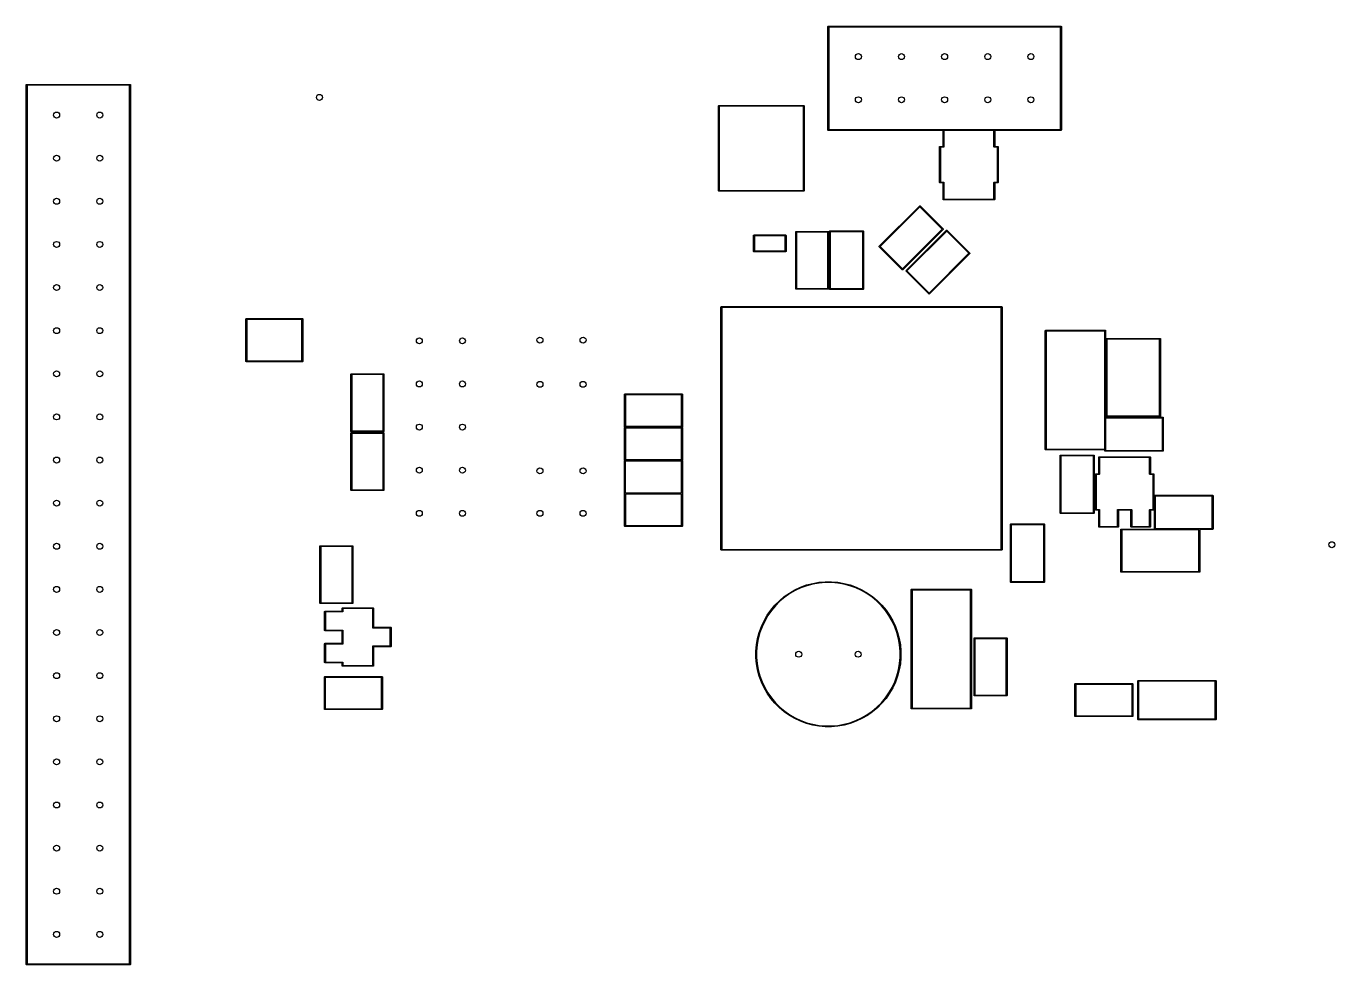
# Model space of a CAD drawing. Header units: inches. Extents: x -1.62 to 1.64, y -0.02 to 4.67.
# Drawn here: x -1.393 to 1.642, y 2.496 to 4.673 of the extents above; entities that cross this region are included whole.
import ezdxf

# ---------------------------------------------------------------- set-up
doc = ezdxf.new("R2010")
doc.units = ezdxf.units.IN
doc.header["$MEASUREMENT"] = 0
doc.layers.add('BLACK', color=250, linetype='CONTINUOUS')

msp = doc.modelspace()

# ---------------------------------------------------------------- linework, layer by layer
at = {"layer": 'BLACK', "linetype": 'CONTINUOUS'}
for p, q in [((0.4664, 4.6724), (0.4669, 4.673)), ((0.4669, 4.673), (0.4673, 4.673)), ((0.4673, 4.673), (1.0067, 4.673)), ((1.0067, 4.673), (1.0071, 4.673)), ((1.0071, 4.673), (1.0076, 4.6724)), ((0.4663, 4.672), (0.4664, 4.6724)), ((0.4663, 4.4323), (0.4663, 4.672)), ((0.4683, 4.6711), (0.4683, 4.4333)), ((1.0057, 4.6711), (0.4683, 4.6711)), ((1.0057, 4.4333), (1.0057, 4.6711)), ((1.0076, 4.6724), (1.0077, 4.672)), ((1.0077, 4.672), (1.0077, 4.4323)), ((-1.3925, 4.537), (-1.3924, 4.5374)), ((-1.3925, 2.4972), (-1.3925, 4.537)), ((-1.3924, 4.5374), (-1.3919, 4.5379)), ((-1.3919, 4.5379), (-1.3915, 4.538)), ((-1.3915, 4.538), (-1.1518, 4.538)), ((-1.3906, 4.536), (-1.3906, 2.4982)), ((-1.1528, 4.536), (-1.3906, 4.536)), ((-1.1528, 2.4982), (-1.1528, 4.536)), ((-1.1518, 4.538), (-1.1514, 4.5379)), ((-1.1514, 4.5379), (-1.1509, 4.5374)), ((-1.1509, 4.5374), (-1.1508, 4.537)), ((-1.1508, 4.537), (-1.1508, 2.4972)), ((0.2126, 4.4882), (0.2127, 4.4886)), ((0.2126, 4.2913), (0.2126, 4.4882)), ((0.2127, 4.4886), (0.2132, 4.4891)), ((0.2132, 4.4891), (0.2136, 4.4892)), ((0.2136, 4.4892), (0.4105, 4.4892)), ((0.2146, 4.4872), (0.2146, 4.2923)), ((0.4095, 4.4872), (0.2146, 4.4872)), ((0.4095, 4.2923), (0.4095, 4.4872)), ((0.4105, 4.4892), (0.4108, 4.4891)), ((0.4108, 4.4891), (0.4114, 4.4886)), ((0.4114, 4.4886), (0.4114, 4.4882)), ((0.4114, 4.4882), (0.4114, 4.2913)), ((0.4664, 4.4319), (0.4663, 4.4323)), ((0.4669, 4.4314), (0.4664, 4.4319)), ((0.4673, 4.4313), (0.4669, 4.4314)), ((0.7333, 4.4313), (0.4673, 4.4313)), ((0.4683, 4.4333), (0.7337, 4.4333)), ((0.7333, 4.3942), (0.7333, 4.4313)), ((0.7337, 4.4333), (0.7339, 4.4335)), ((0.7339, 4.4335), (0.7343, 4.4336)), ((0.7343, 4.4336), (0.8524, 4.4336)), ((0.7352, 4.4313), (0.7352, 4.3932)), ((0.8514, 4.4313), (0.7352, 4.4313)), ((0.8514, 4.3932), (0.8514, 4.4313)), ((0.8524, 4.4336), (0.8527, 4.4335)), ((0.8527, 4.4335), (0.853, 4.4333)), ((0.853, 4.4333), (1.0057, 4.4333)), ((1.0067, 4.4313), (0.8533, 4.4313)), ((0.8533, 4.4313), (0.8533, 4.3942)), ((1.0071, 4.4314), (1.0067, 4.4313)), ((1.0076, 4.4319), (1.0071, 4.4314)), ((1.0077, 4.4323), (1.0076, 4.4319)), ((0.7254, 4.3932), (0.7255, 4.3936)), ((0.7254, 4.3105), (0.7254, 4.3932)), ((0.7255, 4.3936), (0.726, 4.3941)), ((0.726, 4.3941), (0.7264, 4.3942)), ((0.7264, 4.3942), (0.7333, 4.3942)), ((0.7343, 4.3922), (0.7274, 4.3922)), ((0.7274, 4.3922), (0.7274, 4.3115)), ((0.7346, 4.3923), (0.7343, 4.3922)), ((0.7352, 4.3928), (0.7346, 4.3923)), ((0.7352, 4.3932), (0.7352, 4.3928)), ((0.7352, 4.3928), (0.7352, 4.3928)), ((0.8515, 4.3928), (0.8514, 4.3932)), ((0.852, 4.3923), (0.8515, 4.3928)), ((0.8515, 4.3928), (0.8515, 4.3928)), ((0.8524, 4.3922), (0.852, 4.3923)), ((0.8593, 4.3922), (0.8524, 4.3922)), ((0.8533, 4.3942), (0.8602, 4.3942)), ((0.8593, 4.3115), (0.8593, 4.3922)), ((0.8602, 4.3942), (0.8606, 4.3941)), ((0.8606, 4.3941), (0.8611, 4.3936)), ((0.8611, 4.3936), (0.8612, 4.3932)), ((0.8612, 4.3932), (0.8612, 4.3105)), ((0.7255, 4.3102), (0.7254, 4.3105)), ((0.726, 4.3096), (0.7255, 4.3102)), ((0.7255, 4.3102), (0.7255, 4.3102)), ((0.7264, 4.3095), (0.726, 4.3096)), ((0.7333, 4.3095), (0.7264, 4.3095)), ((0.7274, 4.3115), (0.7343, 4.3115)), ((0.7333, 4.2712), (0.7333, 4.3095)), ((0.7343, 4.3115), (0.7346, 4.3114)), ((0.7346, 4.3114), (0.7352, 4.3109)), ((0.7352, 4.3109), (0.7352, 4.3105)), ((0.7352, 4.3105), (0.7352, 4.2721)), ((0.8514, 4.3105), (0.8515, 4.3109)), ((0.8514, 4.2721), (0.8514, 4.3105)), ((0.8515, 4.3109), (0.852, 4.3114)), ((0.852, 4.3114), (0.8524, 4.3115)), ((0.8524, 4.3115), (0.8593, 4.3115)), ((0.8602, 4.3095), (0.8533, 4.3095)), ((0.8533, 4.3095), (0.8533, 4.2712)), ((0.8606, 4.3096), (0.8602, 4.3095)), ((0.8611, 4.3102), (0.8606, 4.3096)), ((0.8612, 4.3105), (0.8611, 4.3102)), ((0.8611, 4.3102), (0.8611, 4.3102)), ((0.2127, 4.291), (0.2126, 4.2913)), ((0.2132, 4.2904), (0.2127, 4.291)), ((0.2136, 4.2904), (0.2132, 4.2904)), ((0.4105, 4.2904), (0.2136, 4.2904)), ((0.2146, 4.2923), (0.4095, 4.2923)), ((0.4108, 4.2904), (0.4105, 4.2904)), ((0.4114, 4.291), (0.4108, 4.2904)), ((0.4114, 4.2913), (0.4114, 4.291)), ((0.5856, 4.1625), (0.6792, 4.2561)), ((0.6799, 4.254), (0.5877, 4.1618)), ((0.6792, 4.2561), (0.6795, 4.2563)), ((0.6795, 4.2563), (0.6802, 4.2563)), ((0.7314, 4.2025), (0.6799, 4.254)), ((0.6802, 4.2563), (0.6806, 4.2561)), ((0.6806, 4.2561), (0.7335, 4.2032)), ((0.7333, 4.2708), (0.7333, 4.2712)), ((0.7339, 4.2703), (0.7333, 4.2708)), ((0.7343, 4.2702), (0.7339, 4.2703)), ((0.8524, 4.2702), (0.7343, 4.2702)), ((0.7352, 4.2721), (0.8514, 4.2721)), ((0.8527, 4.2703), (0.8524, 4.2702)), ((0.8533, 4.2708), (0.8527, 4.2703)), ((0.8533, 4.2712), (0.8533, 4.2708)), ((0.2941, 4.1878), (0.2942, 4.1882)), ((0.2941, 4.1508), (0.2941, 4.1878)), ((0.2942, 4.1882), (0.2947, 4.1887)), ((0.2947, 4.1887), (0.2951, 4.1888)), ((0.2951, 4.1888), (0.3683, 4.1888)), ((0.3683, 4.1888), (0.3687, 4.1887)), ((0.3687, 4.1887), (0.3692, 4.1882)), ((0.3692, 4.1882), (0.3693, 4.1878)), ((0.3693, 4.1878), (0.3693, 4.1508)), ((0.3918, 4.1964), (0.3924, 4.197)), ((0.3918, 4.1961), (0.3918, 4.1964)), ((0.3918, 4.0638), (0.3918, 4.1961)), ((0.3924, 4.197), (0.3927, 4.197)), ((0.3927, 4.197), (0.4676, 4.197)), ((0.3937, 4.1951), (0.3937, 4.0648)), ((0.4666, 4.1951), (0.3937, 4.1951)), ((0.4666, 4.0648), (0.4666, 4.1951)), ((0.4676, 4.197), (0.4679, 4.197)), ((0.4679, 4.197), (0.4685, 4.1964)), ((0.4685, 4.1964), (0.4685, 4.1961)), ((0.4685, 4.1961), (0.4685, 4.0638)), ((0.47, 4.1972), (0.4701, 4.1976)), ((0.47, 4.0634), (0.47, 4.1972)), ((0.4701, 4.1976), (0.4706, 4.1981)), ((0.4706, 4.1981), (0.471, 4.1982)), ((0.471, 4.1982), (0.5481, 4.1982)), ((0.4719, 4.1962), (0.4719, 4.0643)), ((0.5471, 4.1962), (0.4719, 4.1962)), ((0.5471, 4.0643), (0.5471, 4.1962)), ((0.5481, 4.1982), (0.5485, 4.1981)), ((0.5485, 4.1981), (0.549, 4.1976)), ((0.549, 4.1976), (0.5491, 4.1972)), ((0.5491, 4.1972), (0.5491, 4.0634)), ((0.6392, 4.1103), (0.7314, 4.2025)), ((0.7335, 4.2018), (0.6399, 4.1082)), ((0.6476, 4.1064), (0.7411, 4.1999)), ((0.7418, 4.1978), (0.6497, 4.1057)), ((0.7335, 4.2032), (0.7337, 4.2028)), ((0.7337, 4.2021), (0.7335, 4.2018)), ((0.7337, 4.2028), (0.7337, 4.2021)), ((0.7411, 4.1999), (0.7414, 4.2001)), ((0.7414, 4.2001), (0.7422, 4.2001)), ((0.7933, 4.1463), (0.7418, 4.1978)), ((0.7422, 4.2001), (0.7425, 4.1999)), ((0.7425, 4.1999), (0.7954, 4.147)), ((0.2961, 4.1868), (0.2961, 4.1518)), ((0.3674, 4.1868), (0.2961, 4.1868)), ((0.3674, 4.1518), (0.3674, 4.1868)), ((0.5854, 4.1622), (0.5856, 4.1625)), ((0.5854, 4.1614), (0.5854, 4.1622)), ((0.5856, 4.1611), (0.5854, 4.1614)), ((0.6385, 4.1082), (0.5856, 4.1611)), ((0.5877, 4.1618), (0.6392, 4.1103)), ((0.2942, 4.1504), (0.2941, 4.1508)), ((0.2947, 4.1499), (0.2942, 4.1504)), ((0.2951, 4.1498), (0.2947, 4.1499)), ((0.3683, 4.1498), (0.2951, 4.1498)), ((0.2961, 4.1518), (0.3674, 4.1518)), ((0.3687, 4.1499), (0.3683, 4.1498)), ((0.3692, 4.1504), (0.3687, 4.1499)), ((0.3693, 4.1508), (0.3692, 4.1504)), ((0.7012, 4.0542), (0.7933, 4.1463)), ((0.7954, 4.1456), (0.7019, 4.0521)), ((0.7954, 4.147), (0.7956, 4.1467)), ((0.7956, 4.1459), (0.7954, 4.1456)), ((0.7956, 4.1467), (0.7956, 4.1459)), ((0.6388, 4.108), (0.6385, 4.1082)), ((0.6396, 4.108), (0.6388, 4.108)), ((0.6399, 4.1082), (0.6396, 4.108)), ((0.6474, 4.106), (0.6476, 4.1064)), ((0.6474, 4.1053), (0.6474, 4.106)), ((0.6476, 4.105), (0.6474, 4.1053)), ((0.7005, 4.0521), (0.6476, 4.105)), ((0.6497, 4.1057), (0.7012, 4.0542)), ((0.3918, 4.0634), (0.3918, 4.0638)), ((0.3924, 4.0629), (0.3918, 4.0634)), ((0.3927, 4.0628), (0.3924, 4.0629)), ((0.4676, 4.0628), (0.3927, 4.0628)), ((0.3937, 4.0648), (0.4666, 4.0648)), ((0.4679, 4.0629), (0.4676, 4.0628)), ((0.4685, 4.0634), (0.4679, 4.0629)), ((0.4685, 4.0638), (0.4685, 4.0634)), ((0.4701, 4.063), (0.47, 4.0634)), ((0.4706, 4.0624), (0.4701, 4.063)), ((0.471, 4.0624), (0.4706, 4.0624)), ((0.5481, 4.0624), (0.471, 4.0624)), ((0.4719, 4.0643), (0.5471, 4.0643)), ((0.5485, 4.0624), (0.5481, 4.0624)), ((0.549, 4.063), (0.5485, 4.0624)), ((0.5491, 4.0634), (0.549, 4.063)), ((0.7008, 4.0519), (0.7005, 4.0521)), ((0.7015, 4.0519), (0.7008, 4.0519)), ((0.7019, 4.0521), (0.7015, 4.0519)), ((0.2185, 4.0217), (0.2186, 4.022)), ((0.2185, 3.4587), (0.2185, 4.0217)), ((0.2186, 4.022), (0.2191, 4.0226)), ((0.2191, 4.0226), (0.2195, 4.0226)), ((0.2195, 4.0226), (0.8691, 4.0226)), ((0.2205, 4.0207), (0.2205, 3.4596)), ((0.8681, 4.0207), (0.2205, 4.0207)), ((0.8681, 3.4596), (0.8681, 4.0207)), ((0.8691, 4.0226), (0.8695, 4.0226)), ((0.8695, 4.0226), (0.87, 4.022)), ((0.87, 4.022), (0.8701, 4.0217)), ((0.8701, 4.0217), (0.8701, 3.4587)), ((-0.8829, 3.9941), (-0.8828, 3.9945)), ((-0.8829, 3.8957), (-0.8829, 3.9941)), ((-0.8828, 3.9945), (-0.8823, 3.995)), ((-0.8823, 3.995), (-0.8819, 3.9951)), ((-0.8819, 3.9951), (-0.752, 3.9951)), ((-0.8809, 3.9931), (-0.8809, 3.8967)), ((-0.753, 3.9931), (-0.8809, 3.9931)), ((-0.753, 3.8967), (-0.753, 3.9931)), ((-0.752, 3.9951), (-0.7516, 3.995)), ((-0.7516, 3.995), (-0.7511, 3.9945)), ((-0.7511, 3.9945), (-0.751, 3.9941)), ((-0.751, 3.9941), (-0.751, 3.8957)), ((0.9705, 3.9668), (0.9706, 3.9672)), ((0.9705, 3.6912), (0.9705, 3.9668)), ((0.9706, 3.9672), (0.9711, 3.9677)), ((0.9711, 3.9677), (0.9715, 3.9678)), ((0.9715, 3.9678), (1.1093, 3.9678)), ((0.9725, 3.9658), (0.9725, 3.6922)), ((1.1083, 3.9658), (0.9725, 3.9658)), ((1.1083, 3.7657), (1.1083, 3.9658)), ((1.1093, 3.9678), (1.1097, 3.9677)), ((1.1097, 3.9677), (1.1102, 3.9672)), ((1.1102, 3.9672), (1.1103, 3.9668)), ((1.1103, 3.9668), (1.1103, 3.7662)), ((1.1111, 3.9484), (1.1117, 3.9489)), ((1.1111, 3.948), (1.1111, 3.9484)), ((1.1111, 3.7685), (1.1111, 3.948)), ((1.1117, 3.9489), (1.112, 3.949)), ((1.112, 3.949), (1.2364, 3.949)), ((1.113, 3.947), (1.113, 3.7695)), ((1.2355, 3.947), (1.113, 3.947)), ((1.2355, 3.7695), (1.2355, 3.947)), ((1.2364, 3.949), (1.2368, 3.9489)), ((1.2368, 3.9489), (1.2374, 3.9484)), ((1.2374, 3.9484), (1.2374, 3.948)), ((1.2374, 3.948), (1.2374, 3.7685)), ((-0.8828, 3.8953), (-0.8829, 3.8957)), ((-0.8823, 3.8948), (-0.8828, 3.8953)), ((-0.8819, 3.8947), (-0.8823, 3.8948)), ((-0.752, 3.8947), (-0.8819, 3.8947)), ((-0.8809, 3.8967), (-0.753, 3.8967)), ((-0.7516, 3.8948), (-0.752, 3.8947)), ((-0.7511, 3.8953), (-0.7516, 3.8948)), ((-0.751, 3.8957), (-0.7511, 3.8953)), ((-0.6397, 3.8662), (-0.6391, 3.8668)), ((-0.6397, 3.8658), (-0.6397, 3.8662)), ((-0.6397, 3.7336), (-0.6397, 3.8658)), ((-0.6391, 3.8668), (-0.6387, 3.8668)), ((-0.6387, 3.8668), (-0.5639, 3.8668)), ((-0.6378, 3.8649), (-0.6378, 3.7345)), ((-0.5649, 3.8649), (-0.6378, 3.8649)), ((-0.5649, 3.7345), (-0.5649, 3.8649)), ((-0.5639, 3.8668), (-0.5636, 3.8668)), ((-0.5636, 3.8668), (-0.563, 3.8662)), ((-0.563, 3.8662), (-0.563, 3.8658)), ((-0.563, 3.8658), (-0.563, 3.7336)), ((-0.005, 3.8194), (-0.0044, 3.82)), ((-0.005, 3.8191), (-0.005, 3.8194)), ((-0.005, 3.7443), (-0.005, 3.8191)), ((-0.0044, 3.82), (-0.0041, 3.8201)), ((-0.0041, 3.8201), (0.1282, 3.8201)), ((-0.0031, 3.8181), (-0.0031, 3.7452)), ((0.1272, 3.8181), (-0.0031, 3.8181)), ((0.1272, 3.7452), (0.1272, 3.8181)), ((0.1282, 3.8201), (0.1286, 3.82)), ((0.1286, 3.82), (0.1291, 3.8194)), ((0.1291, 3.8194), (0.1292, 3.8191)), ((0.1292, 3.8191), (0.1292, 3.7443)), ((1.1082, 3.7653), (1.1083, 3.7656)), ((1.1082, 3.6922), (1.1082, 3.7653)), ((1.1083, 3.7656), (1.1083, 3.7657)), ((1.1103, 3.7662), (1.243, 3.7662)), ((1.1103, 3.7643), (1.1103, 3.6912)), ((1.2421, 3.7643), (1.1103, 3.7643)), ((1.1111, 3.7681), (1.1111, 3.7685)), ((1.1117, 3.7676), (1.1111, 3.7681)), ((1.112, 3.7675), (1.1117, 3.7676)), ((1.2364, 3.7675), (1.112, 3.7675)), ((1.113, 3.7695), (1.2355, 3.7695)), ((1.2368, 3.7676), (1.2364, 3.7675)), ((1.2374, 3.7681), (1.2368, 3.7676)), ((1.2374, 3.7685), (1.2374, 3.7681)), ((1.2421, 3.6891), (1.2421, 3.7643)), ((1.243, 3.7662), (1.2434, 3.7662)), ((1.2434, 3.7662), (1.244, 3.7656)), ((1.244, 3.7656), (1.244, 3.7653)), ((1.244, 3.7653), (1.244, 3.6881)), ((-0.6397, 3.7332), (-0.6397, 3.7336)), ((-0.6391, 3.7327), (-0.6397, 3.7332)), ((-0.6387, 3.7326), (-0.6391, 3.7327)), ((-0.5639, 3.7326), (-0.6387, 3.7326)), ((-0.6378, 3.7345), (-0.5649, 3.7345)), ((-0.5636, 3.7327), (-0.5639, 3.7326)), ((-0.563, 3.7332), (-0.5636, 3.7327)), ((-0.563, 3.7336), (-0.563, 3.7332)), ((-0.0052, 3.7421), (-0.0051, 3.7425)), ((-0.0052, 3.6673), (-0.0052, 3.7421)), ((-0.0051, 3.7425), (-0.0046, 3.743)), ((-0.005, 3.7439), (-0.005, 3.7443)), ((-0.0044, 3.7434), (-0.005, 3.7439)), ((-0.0046, 3.743), (-0.0042, 3.7431)), ((-0.0041, 3.7433), (-0.0044, 3.7434)), ((-0.0042, 3.7431), (0.1281, 3.7431)), ((0.1282, 3.7433), (-0.0041, 3.7433)), ((-0.0032, 3.7411), (-0.0032, 3.6683)), ((0.1271, 3.7411), (-0.0032, 3.7411)), ((-0.0031, 3.7452), (0.1272, 3.7452)), ((0.1271, 3.6683), (0.1271, 3.7411)), ((0.1281, 3.7431), (0.1285, 3.743)), ((0.1286, 3.7434), (0.1282, 3.7433)), ((0.1285, 3.743), (0.129, 3.7425)), ((0.1291, 3.7439), (0.1286, 3.7434)), ((0.129, 3.7425), (0.1291, 3.7421)), ((0.1292, 3.7443), (0.1291, 3.7439)), ((0.1291, 3.7421), (0.1291, 3.6673)), ((-0.6397, 3.7298), (-0.6391, 3.7303)), ((-0.6397, 3.7294), (-0.6397, 3.7298)), ((-0.6397, 3.5971), (-0.6397, 3.7294)), ((-0.6391, 3.7303), (-0.6387, 3.7304)), ((-0.6387, 3.7304), (-0.5639, 3.7304)), ((-0.6378, 3.7284), (-0.6378, 3.5981)), ((-0.5649, 3.7284), (-0.6378, 3.7284)), ((-0.5649, 3.5981), (-0.5649, 3.7284)), ((-0.5639, 3.7304), (-0.5636, 3.7303)), ((-0.5636, 3.7303), (-0.563, 3.7298)), ((-0.563, 3.7298), (-0.563, 3.7294)), ((-0.563, 3.7294), (-0.563, 3.5971)), ((0.9706, 3.6909), (0.9705, 3.6912)), ((0.9711, 3.6903), (0.9706, 3.6909)), ((0.9715, 3.6903), (0.9711, 3.6903)), ((1.1082, 3.6903), (0.9715, 3.6903)), ((0.9725, 3.6922), (1.1082, 3.6922)), ((1.0048, 3.6779), (1.0054, 3.6785)), ((1.0048, 3.6776), (1.0048, 3.6779)), ((1.0048, 3.5437), (1.0048, 3.6776)), ((1.0054, 3.6785), (1.0057, 3.6785)), ((1.0057, 3.6785), (1.0829, 3.6785)), ((1.0067, 3.6766), (1.0067, 3.5447)), ((1.0819, 3.6766), (1.0067, 3.6766)), ((1.0819, 3.5447), (1.0819, 3.6766)), ((1.0829, 3.6785), (1.0833, 3.6785)), ((1.0833, 3.6785), (1.0838, 3.6779)), ((1.0838, 3.6779), (1.0839, 3.6776)), ((1.0839, 3.6776), (1.0839, 3.5437)), ((1.0943, 3.6735), (1.0944, 3.6739)), ((1.0943, 3.6351), (1.0943, 3.6735)), ((1.0944, 3.6739), (1.0949, 3.6744)), ((1.0949, 3.6744), (1.0953, 3.6745)), ((1.0953, 3.6745), (1.2134, 3.6745)), ((1.0963, 3.6725), (1.0963, 3.6342)), ((1.2124, 3.6725), (1.0963, 3.6725)), ((1.1082, 3.6881), (1.1082, 3.6903)), ((1.1083, 3.6877), (1.1082, 3.6881)), ((1.1088, 3.6872), (1.1083, 3.6877)), ((1.1092, 3.6871), (1.1088, 3.6872)), ((1.243, 3.6871), (1.1092, 3.6871)), ((1.1103, 3.6912), (1.1102, 3.6909)), ((1.1102, 3.6909), (1.1102, 3.6908)), ((1.1102, 3.6908), (1.1102, 3.6891)), ((1.1102, 3.6891), (1.2421, 3.6891)), ((1.2124, 3.6342), (1.2124, 3.6725)), ((1.2134, 3.6745), (1.2138, 3.6744)), ((1.2138, 3.6744), (1.2143, 3.6739)), ((1.2143, 3.6739), (1.2144, 3.6735)), ((1.2144, 3.6735), (1.2144, 3.6351)), ((1.2434, 3.6872), (1.243, 3.6871)), ((1.244, 3.6877), (1.2434, 3.6872)), ((1.244, 3.6881), (1.244, 3.6877)), ((-0.0053, 3.6654), (-0.0047, 3.6659)), ((-0.0053, 3.665), (-0.0053, 3.6654)), ((-0.0053, 3.5902), (-0.0053, 3.665)), ((-0.0051, 3.6669), (-0.0052, 3.6673)), ((-0.0046, 3.6664), (-0.0051, 3.6669)), ((-0.0047, 3.6659), (-0.0043, 3.666)), ((-0.0042, 3.6663), (-0.0046, 3.6664)), ((-0.0043, 3.666), (0.1279, 3.666)), ((0.1281, 3.6663), (-0.0042, 3.6663)), ((-0.0034, 3.664), (-0.0034, 3.5912)), ((0.127, 3.664), (-0.0034, 3.664)), ((-0.0032, 3.6683), (0.1271, 3.6683)), ((0.127, 3.5912), (0.127, 3.664)), ((0.1279, 3.666), (0.1283, 3.6659)), ((0.1285, 3.6664), (0.1281, 3.6663)), ((0.1283, 3.6659), (0.1289, 3.6654)), ((0.129, 3.6669), (0.1285, 3.6664)), ((0.1289, 3.6654), (0.1289, 3.665)), ((0.1289, 3.665), (0.1289, 3.5902)), ((0.1291, 3.6673), (0.129, 3.6669)), ((1.0864, 3.6342), (1.0865, 3.6345)), ((1.0864, 3.5515), (1.0864, 3.6342)), ((1.0865, 3.6345), (1.0871, 3.6351)), ((1.0871, 3.6351), (1.0874, 3.6351)), ((1.0874, 3.6351), (1.0943, 3.6351)), ((1.0953, 3.6332), (1.0884, 3.6332)), ((1.0884, 3.6332), (1.0884, 3.5525)), ((1.0957, 3.6332), (1.0953, 3.6332)), ((1.0962, 3.6338), (1.0957, 3.6332)), ((1.0963, 3.6342), (1.0962, 3.6338)), ((1.0962, 3.6338), (1.0962, 3.6338)), ((1.2125, 3.6338), (1.2124, 3.6342)), ((1.213, 3.6332), (1.2125, 3.6338)), ((1.2125, 3.6338), (1.2125, 3.6338)), ((1.2134, 3.6332), (1.213, 3.6332)), ((1.2203, 3.6332), (1.2134, 3.6332)), ((1.2144, 3.6351), (1.2213, 3.6351)), ((1.2203, 3.5525), (1.2203, 3.6332)), ((1.2213, 3.6351), (1.2217, 3.6351)), ((1.2217, 3.6351), (1.2222, 3.6345)), ((1.2222, 3.6345), (1.2223, 3.6342)), ((1.2223, 3.6342), (1.2223, 3.5515)), ((-0.6397, 3.5968), (-0.6397, 3.5971)), ((-0.6391, 3.5962), (-0.6397, 3.5968)), ((-0.6387, 3.5962), (-0.6391, 3.5962)), ((-0.5639, 3.5962), (-0.6387, 3.5962)), ((-0.6378, 3.5981), (-0.5649, 3.5981)), ((-0.5636, 3.5962), (-0.5639, 3.5962)), ((-0.563, 3.5968), (-0.5636, 3.5962)), ((-0.563, 3.5971), (-0.563, 3.5968)), ((-0.0053, 3.5898), (-0.0053, 3.5902)), ((-0.0047, 3.5893), (-0.0053, 3.5898)), ((-0.0052, 3.5886), (-0.0051, 3.589)), ((-0.0052, 3.5138), (-0.0052, 3.5886)), ((-0.0051, 3.589), (-0.0047, 3.5893)), ((-0.0034, 3.5912), (0.127, 3.5912)), ((-0.0032, 3.5876), (-0.0032, 3.5148)), ((0.1271, 3.5876), (-0.0032, 3.5876)), ((0.1271, 3.5148), (0.1271, 3.5876)), ((0.1289, 3.5898), (0.1285, 3.5895)), ((0.1285, 3.5895), (0.129, 3.589)), ((0.1289, 3.5902), (0.1289, 3.5898)), ((0.129, 3.589), (0.1291, 3.5886)), ((0.1291, 3.5886), (0.1291, 3.5138)), ((1.2234, 3.5842), (1.2235, 3.5845)), ((1.2234, 3.507), (1.2234, 3.5842)), ((1.2235, 3.5845), (1.224, 3.5851)), ((1.224, 3.5851), (1.2244, 3.5851)), ((1.2244, 3.5851), (1.3583, 3.5851)), ((1.2254, 3.5832), (1.2254, 3.508)), ((1.3573, 3.5832), (1.2254, 3.5832)), ((1.3573, 3.508), (1.3573, 3.5832)), ((1.3583, 3.5851), (1.3586, 3.5851)), ((1.3586, 3.5851), (1.3592, 3.5845)), ((1.3592, 3.5845), (1.3593, 3.5842)), ((1.3593, 3.5842), (1.3593, 3.507)), ((1.0865, 3.5511), (1.0864, 3.5515)), ((1.0871, 3.5506), (1.0865, 3.5511)), ((1.0865, 3.5511), (1.0865, 3.5511)), ((1.0874, 3.5505), (1.0871, 3.5506)), ((1.0943, 3.5505), (1.0874, 3.5505)), ((1.0884, 3.5525), (1.0953, 3.5525)), ((1.0943, 3.5121), (1.0943, 3.5505)), ((1.0953, 3.5525), (1.0957, 3.5524)), ((1.0957, 3.5524), (1.0962, 3.5519)), ((1.0962, 3.5519), (1.0963, 3.5515)), ((1.0963, 3.5515), (1.0963, 3.5131)), ((1.138, 3.5515), (1.1381, 3.5519)), ((1.138, 3.5131), (1.138, 3.5515)), ((1.1381, 3.5519), (1.1386, 3.5524)), ((1.1386, 3.5524), (1.139, 3.5525)), ((1.139, 3.5525), (1.1697, 3.5525)), ((1.1687, 3.5505), (1.14, 3.5505)), ((1.14, 3.5505), (1.14, 3.5121)), ((1.1687, 3.5121), (1.1687, 3.5505)), ((1.1697, 3.5525), (1.1701, 3.5524)), ((1.1701, 3.5524), (1.1706, 3.5519)), ((1.1706, 3.5519), (1.1707, 3.5515)), ((1.1707, 3.5515), (1.1707, 3.5131)), ((1.2124, 3.5515), (1.2125, 3.5519)), ((1.2124, 3.5131), (1.2124, 3.5515)), ((1.2125, 3.5519), (1.213, 3.5524)), ((1.213, 3.5524), (1.2134, 3.5525)), ((1.2134, 3.5525), (1.2203, 3.5525)), ((1.2213, 3.5505), (1.2144, 3.5505)), ((1.2144, 3.5505), (1.2144, 3.5121)), ((1.2217, 3.5506), (1.2213, 3.5505)), ((1.2222, 3.5511), (1.2217, 3.5506)), ((1.2223, 3.5515), (1.2222, 3.5511)), ((1.2222, 3.5511), (1.2222, 3.5511)), ((1.0048, 3.5433), (1.0048, 3.5437)), ((1.0054, 3.5428), (1.0048, 3.5433)), ((1.0057, 3.5427), (1.0054, 3.5428)), ((1.0829, 3.5427), (1.0057, 3.5427)), ((1.0067, 3.5447), (1.0819, 3.5447)), ((1.0833, 3.5428), (1.0829, 3.5427)), ((1.0838, 3.5433), (1.0833, 3.5428)), ((1.0839, 3.5437), (1.0838, 3.5433)), ((-0.0051, 3.5134), (-0.0052, 3.5138)), ((-0.0046, 3.5129), (-0.0051, 3.5134)), ((-0.0042, 3.5128), (-0.0046, 3.5129)), ((0.1281, 3.5128), (-0.0042, 3.5128)), ((-0.0032, 3.5148), (0.1271, 3.5148)), ((0.1285, 3.5129), (0.1281, 3.5128)), ((0.129, 3.5134), (0.1285, 3.5129)), ((0.1291, 3.5138), (0.129, 3.5134)), ((0.8896, 3.5182), (0.8902, 3.5187)), ((0.8896, 3.5178), (0.8896, 3.5182)), ((0.8896, 3.384), (0.8896, 3.5178)), ((0.8902, 3.5187), (0.8906, 3.5188)), ((0.8906, 3.5188), (0.9677, 3.5188)), ((0.8915, 3.5168), (0.8915, 3.3849)), ((0.9667, 3.5168), (0.8915, 3.5168)), ((0.9667, 3.3849), (0.9667, 3.5168)), ((0.9677, 3.5188), (0.9681, 3.5187)), ((0.9681, 3.5187), (0.9686, 3.5182)), ((0.9686, 3.5182), (0.9687, 3.5178)), ((0.9687, 3.5178), (0.9687, 3.384)), ((1.0944, 3.5117), (1.0943, 3.5121)), ((1.0949, 3.5112), (1.0944, 3.5117)), ((1.0953, 3.5111), (1.0949, 3.5112)), ((1.139, 3.5111), (1.0953, 3.5111)), ((1.0963, 3.5131), (1.138, 3.5131)), ((1.1394, 3.5112), (1.139, 3.5111)), ((1.1399, 3.5117), (1.1394, 3.5112)), ((1.14, 3.5121), (1.1399, 3.5117)), ((1.1457, 3.5059), (1.1458, 3.5063)), ((1.1457, 3.4075), (1.1457, 3.5059)), ((1.1458, 3.5063), (1.1463, 3.5068)), ((1.1463, 3.5068), (1.1467, 3.5069)), ((1.1467, 3.5069), (1.2234, 3.5069)), ((1.1477, 3.5049), (1.1477, 3.4085)), ((1.3268, 3.5049), (1.1477, 3.5049)), ((1.1688, 3.5117), (1.1687, 3.5121)), ((1.1693, 3.5112), (1.1688, 3.5117)), ((1.1697, 3.5111), (1.1693, 3.5112)), ((1.2134, 3.5111), (1.1697, 3.5111)), ((1.1707, 3.5131), (1.2124, 3.5131)), ((1.2138, 3.5112), (1.2134, 3.5111)), ((1.2143, 3.5117), (1.2138, 3.5112)), ((1.2144, 3.5121), (1.2143, 3.5117)), ((1.2234, 3.5069), (1.2234, 3.507)), ((1.2254, 3.508), (1.3573, 3.508)), ((1.3268, 3.4085), (1.3268, 3.5049)), ((1.3583, 3.506), (1.3288, 3.506)), ((1.3288, 3.506), (1.3288, 3.5059)), ((1.3288, 3.5059), (1.3288, 3.4075)), ((1.3586, 3.5061), (1.3583, 3.506)), ((1.3592, 3.5066), (1.3586, 3.5061)), ((1.3593, 3.507), (1.3592, 3.5066)), ((-0.7116, 3.4672), (-0.7115, 3.4676)), ((-0.7116, 3.3349), (-0.7116, 3.4672)), ((-0.7115, 3.4676), (-0.711, 3.4681)), ((-0.711, 3.4681), (-0.7106, 3.4682)), ((-0.7106, 3.4682), (-0.6358, 3.4682)), ((-0.7096, 3.4662), (-0.7096, 3.3359)), ((-0.6368, 3.4662), (-0.7096, 3.4662)), ((-0.6368, 3.3359), (-0.6368, 3.4662)), ((-0.6358, 3.4682), (-0.6355, 3.4681)), ((-0.6355, 3.4681), (-0.6349, 3.4676)), ((-0.6349, 3.4676), (-0.6348, 3.4672)), ((-0.6348, 3.4672), (-0.6348, 3.3349)), ((0.2205, 3.4596), (0.8681, 3.4596)), ((0.2186, 3.4583), (0.2185, 3.4587)), ((0.2191, 3.4578), (0.2186, 3.4583)), ((0.2195, 3.4577), (0.2191, 3.4578)), ((0.8691, 3.4577), (0.2195, 3.4577)), ((0.8695, 3.4578), (0.8691, 3.4577)), ((0.87, 3.4583), (0.8695, 3.4578)), ((0.8701, 3.4587), (0.87, 3.4583)), ((1.1458, 3.4071), (1.1457, 3.4075)), ((1.1463, 3.4066), (1.1458, 3.4071)), ((1.1467, 3.4065), (1.1463, 3.4066)), ((1.3278, 3.4065), (1.1467, 3.4065)), ((1.1477, 3.4085), (1.3268, 3.4085)), ((1.3282, 3.4066), (1.3278, 3.4065)), ((1.3287, 3.4071), (1.3282, 3.4066)), ((1.3288, 3.4075), (1.3287, 3.4071)), ((0.3898, 3.3658), (0.4031, 3.372)), ((0.4038, 3.3704), (0.3907, 3.3642)), ((0.4031, 3.372), (0.4169, 3.3771)), ((0.4175, 3.3753), (0.4038, 3.3704)), ((0.4169, 3.3771), (0.4311, 3.3809)), ((0.4315, 3.3791), (0.4175, 3.3753)), ((0.4311, 3.3809), (0.4456, 3.3834)), ((0.4458, 3.3816), (0.4315, 3.3791)), ((0.4456, 3.3834), (0.4602, 3.3847)), ((0.4603, 3.3829), (0.4458, 3.3816)), ((0.4602, 3.3847), (0.4749, 3.3847)), ((0.4748, 3.3829), (0.4603, 3.3829)), ((0.4893, 3.3816), (0.4748, 3.3829)), ((0.4749, 3.3847), (0.4895, 3.3834)), ((0.5036, 3.3791), (0.4893, 3.3816)), ((0.4895, 3.3834), (0.504, 3.3809)), ((0.5176, 3.3753), (0.5036, 3.3791)), ((0.504, 3.3809), (0.5182, 3.3771)), ((0.5313, 3.3704), (0.5176, 3.3753)), ((0.5182, 3.3771), (0.532, 3.372)), ((0.5444, 3.3642), (0.5313, 3.3704)), ((0.532, 3.372), (0.5453, 3.3658)), ((0.8896, 3.3836), (0.8896, 3.384)), ((0.8902, 3.383), (0.8896, 3.3836)), ((0.8906, 3.383), (0.8902, 3.383)), ((0.9677, 3.383), (0.8906, 3.383)), ((0.8915, 3.3849), (0.9667, 3.3849)), ((0.9681, 3.383), (0.9677, 3.383)), ((0.9686, 3.3836), (0.9681, 3.383)), ((0.9687, 3.384), (0.9686, 3.3836)), ((0.3435, 3.3302), (0.3538, 3.3406)), ((0.3551, 3.3393), (0.3448, 3.329)), ((0.3538, 3.3406), (0.3651, 3.3501)), ((0.3662, 3.3486), (0.3551, 3.3393)), ((0.3651, 3.3501), (0.3771, 3.3585)), ((0.3781, 3.357), (0.3662, 3.3486)), ((0.3771, 3.3585), (0.3898, 3.3658)), ((0.3907, 3.3642), (0.3781, 3.357)), ((0.557, 3.357), (0.5444, 3.3642)), ((0.5453, 3.3658), (0.558, 3.3585)), ((0.5689, 3.3486), (0.557, 3.357)), ((0.558, 3.3585), (0.57, 3.3501)), ((0.58, 3.3393), (0.5689, 3.3486)), ((0.57, 3.3501), (0.5813, 3.3406)), ((0.5903, 3.329), (0.58, 3.3393)), ((0.5813, 3.3406), (0.5916, 3.3302)), ((0.6595, 3.3661), (0.6596, 3.3665)), ((0.6595, 3.0906), (0.6595, 3.3661)), ((0.6596, 3.3665), (0.6601, 3.3671)), ((0.6601, 3.3671), (0.6605, 3.3671)), ((0.6605, 3.3671), (0.7983, 3.3671)), ((0.6614, 3.3652), (0.6614, 3.0915)), ((0.7973, 3.3652), (0.6614, 3.3652)), ((0.7973, 3.0915), (0.7973, 3.3652)), ((0.7983, 3.3671), (0.7986, 3.3671)), ((0.7986, 3.3671), (0.7992, 3.3665)), ((0.7992, 3.3665), (0.7992, 3.3661)), ((0.7992, 3.3661), (0.7992, 3.0906)), ((-0.7115, 3.3346), (-0.7116, 3.3349)), ((-0.711, 3.334), (-0.7115, 3.3346)), ((-0.7106, 3.334), (-0.711, 3.334)), ((-0.6358, 3.334), (-0.7106, 3.334)), ((-0.7096, 3.3359), (-0.6368, 3.3359)), ((-0.7005, 3.3155), (-0.7004, 3.3158)), ((-0.7005, 3.2718), (-0.7005, 3.3155)), ((-0.7004, 3.3158), (-0.6999, 3.3164)), ((-0.6999, 3.3164), (-0.6995, 3.3164)), ((-0.6995, 3.3164), (-0.6599, 3.3164)), ((-0.659, 3.3145), (-0.6985, 3.3145)), ((-0.6985, 3.3145), (-0.6985, 3.2727)), ((-0.6599, 3.3237), (-0.6593, 3.3242)), ((-0.6599, 3.3233), (-0.6599, 3.3237)), ((-0.6599, 3.3164), (-0.6599, 3.3233)), ((-0.6593, 3.3242), (-0.659, 3.3243)), ((-0.659, 3.3243), (-0.5881, 3.3243)), ((-0.6586, 3.3145), (-0.659, 3.3145)), ((-0.658, 3.3151), (-0.6586, 3.3145)), ((-0.658, 3.3223), (-0.658, 3.3155)), ((-0.5891, 3.3223), (-0.658, 3.3223)), ((-0.658, 3.3155), (-0.658, 3.3151)), ((-0.6355, 3.334), (-0.6358, 3.334)), ((-0.6349, 3.3346), (-0.6355, 3.334)), ((-0.6348, 3.3349), (-0.6349, 3.3346)), ((-0.5891, 3.2781), (-0.5891, 3.3223)), ((-0.5881, 3.3243), (-0.5877, 3.3242)), ((-0.5877, 3.3242), (-0.5872, 3.3237)), ((-0.5872, 3.3237), (-0.5871, 3.3233)), ((-0.5871, 3.3233), (-0.5871, 3.279)), ((0.3256, 3.307), (0.334, 3.319)), ((0.3355, 3.3179), (0.3271, 3.306)), ((0.334, 3.319), (0.3435, 3.3302)), ((0.3448, 3.329), (0.3355, 3.3179)), ((0.5996, 3.3179), (0.5903, 3.329)), ((0.5916, 3.3302), (0.6011, 3.319)), ((0.608, 3.306), (0.5996, 3.3179)), ((0.6011, 3.319), (0.6095, 3.307)), ((-0.589, 3.2777), (-0.5891, 3.2781)), ((-0.5885, 3.2771), (-0.589, 3.2777)), ((-0.5881, 3.2771), (-0.5885, 3.2771)), ((-0.5485, 3.2771), (-0.5881, 3.2771)), ((-0.5871, 3.279), (-0.5475, 3.279)), ((-0.5485, 3.2357), (-0.5485, 3.2771)), ((-0.5475, 3.279), (-0.5472, 3.279)), ((-0.5472, 3.279), (-0.5466, 3.2784)), ((-0.5466, 3.2784), (-0.5466, 3.2781)), ((-0.5466, 3.2781), (-0.5466, 3.2347)), ((0.307, 3.2671), (0.3121, 3.2809)), ((0.3137, 3.2803), (0.3088, 3.2666)), ((0.3121, 3.2809), (0.3183, 3.2943)), ((0.3199, 3.2934), (0.3137, 3.2803)), ((0.3183, 3.2943), (0.3256, 3.307)), ((0.3271, 3.306), (0.3199, 3.2934)), ((0.6152, 3.2934), (0.608, 3.306)), ((0.6095, 3.307), (0.6168, 3.2943)), ((0.6214, 3.2803), (0.6152, 3.2934)), ((0.6168, 3.2943), (0.623, 3.2809)), ((0.6263, 3.2666), (0.6214, 3.2803)), ((0.623, 3.2809), (0.6281, 3.2671)), ((-0.7004, 3.2714), (-0.7005, 3.2718)), ((-0.6999, 3.2708), (-0.7004, 3.2714)), ((-0.6995, 3.2708), (-0.6999, 3.2708)), ((-0.6599, 3.2708), (-0.6995, 3.2708)), ((-0.6985, 3.2727), (-0.659, 3.2727)), ((-0.6599, 3.242), (-0.6599, 3.2708)), ((-0.659, 3.2727), (-0.6586, 3.2727)), ((-0.6586, 3.2727), (-0.658, 3.2721)), ((-0.658, 3.2721), (-0.658, 3.2718)), ((-0.658, 3.2718), (-0.658, 3.241)), ((0.3007, 3.2385), (0.3032, 3.253)), ((0.305, 3.2526), (0.3025, 3.2383)), ((0.3032, 3.253), (0.307, 3.2671)), ((0.3088, 3.2666), (0.305, 3.2526)), ((0.6301, 3.2526), (0.6263, 3.2666)), ((0.6281, 3.2671), (0.6319, 3.253)), ((0.6326, 3.2383), (0.6301, 3.2526)), ((0.6319, 3.253), (0.6344, 3.2385)), ((0.8052, 3.2536), (0.8058, 3.2542)), ((0.8052, 3.2532), (0.8052, 3.2536)), ((0.8052, 3.121), (0.8052, 3.2532)), ((0.8058, 3.2542), (0.8061, 3.2542)), ((0.8061, 3.2542), (0.8809, 3.2542)), ((0.8071, 3.2523), (0.8071, 3.1219)), ((0.88, 3.2523), (0.8071, 3.2523)), ((0.88, 3.1219), (0.88, 3.2523)), ((0.8809, 3.2542), (0.8813, 3.2542)), ((0.8813, 3.2542), (0.8818, 3.2536)), ((0.8818, 3.2536), (0.8819, 3.2532)), ((0.8819, 3.2532), (0.8819, 3.121)), ((-0.7005, 3.241), (-0.7004, 3.2414)), ((-0.7005, 3.1973), (-0.7005, 3.241)), ((-0.7004, 3.2414), (-0.6999, 3.242)), ((-0.6999, 3.242), (-0.6995, 3.242)), ((-0.6995, 3.242), (-0.6599, 3.242)), ((-0.659, 3.2401), (-0.6985, 3.2401)), ((-0.6985, 3.2401), (-0.6985, 3.1983)), ((-0.6586, 3.2401), (-0.659, 3.2401)), ((-0.658, 3.2407), (-0.6586, 3.2401)), ((-0.658, 3.241), (-0.658, 3.2407)), ((-0.5891, 3.2347), (-0.589, 3.2351)), ((-0.5891, 3.1905), (-0.5891, 3.2347)), ((-0.589, 3.2351), (-0.5885, 3.2357)), ((-0.5885, 3.2357), (-0.5881, 3.2357)), ((-0.5881, 3.2357), (-0.5485, 3.2357)), ((-0.5475, 3.2338), (-0.5871, 3.2338)), ((-0.5871, 3.2338), (-0.5871, 3.1895)), ((-0.5472, 3.2338), (-0.5475, 3.2338)), ((-0.5466, 3.2344), (-0.5472, 3.2338)), ((-0.5466, 3.2347), (-0.5466, 3.2344)), ((0.2994, 3.2239), (0.3007, 3.2385)), ((0.2994, 3.2238), (0.2994, 3.2239)), ((0.2994, 3.2092), (0.2994, 3.2238)), ((0.3025, 3.2383), (0.3012, 3.2238)), ((0.3012, 3.2238), (0.3012, 3.2093)), ((0.6339, 3.2238), (0.6326, 3.2383)), ((0.6339, 3.2093), (0.6339, 3.2238)), ((0.6344, 3.2385), (0.6357, 3.2239)), ((0.6357, 3.2239), (0.6357, 3.2092)), ((-0.7004, 3.197), (-0.7005, 3.1973)), ((-0.6999, 3.1964), (-0.7004, 3.197)), ((-0.6995, 3.1964), (-0.6999, 3.1964)), ((-0.6599, 3.1964), (-0.6995, 3.1964)), ((-0.6985, 3.1983), (-0.659, 3.1983)), ((-0.6599, 3.1895), (-0.6599, 3.1964)), ((-0.6599, 3.1891), (-0.6599, 3.1895)), ((-0.6593, 3.1886), (-0.6599, 3.1891)), ((-0.659, 3.1885), (-0.6593, 3.1886)), ((-0.659, 3.1983), (-0.6586, 3.1983)), ((-0.5881, 3.1885), (-0.659, 3.1885)), ((-0.6586, 3.1983), (-0.658, 3.1977)), ((-0.658, 3.1977), (-0.658, 3.1973)), ((-0.658, 3.1973), (-0.658, 3.1905)), ((-0.658, 3.1905), (-0.5891, 3.1905)), ((-0.5877, 3.1886), (-0.5881, 3.1885)), ((-0.5872, 3.1891), (-0.5877, 3.1886)), ((-0.5871, 3.1895), (-0.5872, 3.1891)), ((0.3007, 3.1946), (0.2994, 3.2092)), ((0.3032, 3.1801), (0.3007, 3.1946)), ((0.3012, 3.2093), (0.3025, 3.1948)), ((0.3025, 3.1948), (0.305, 3.1805)), ((0.6301, 3.1805), (0.6326, 3.1948)), ((0.6344, 3.1946), (0.6319, 3.1801)), ((0.6326, 3.1948), (0.6339, 3.2093)), ((0.6357, 3.2092), (0.6344, 3.1946)), ((-0.701, 3.1639), (-0.7009, 3.1643)), ((-0.701, 3.0891), (-0.701, 3.1639)), ((-0.7009, 3.1643), (-0.7004, 3.1648)), ((-0.7004, 3.1648), (-0.7, 3.1649)), ((-0.7, 3.1649), (-0.5677, 3.1649)), ((-0.699, 3.1629), (-0.699, 3.0901)), ((-0.5687, 3.1629), (-0.699, 3.1629)), ((-0.5687, 3.0901), (-0.5687, 3.1629)), ((-0.5677, 3.1649), (-0.5673, 3.1648)), ((-0.5673, 3.1648), (-0.5668, 3.1643)), ((-0.5668, 3.1643), (-0.5667, 3.1639)), ((-0.5667, 3.1639), (-0.5667, 3.0891)), ((0.307, 3.1659), (0.3032, 3.1801)), ((0.305, 3.1805), (0.3088, 3.1665)), ((0.3121, 3.1521), (0.307, 3.1659)), ((0.3088, 3.1665), (0.3137, 3.1528)), ((0.6214, 3.1528), (0.6263, 3.1665)), ((0.6281, 3.1659), (0.623, 3.1521)), ((0.6263, 3.1665), (0.6301, 3.1805)), ((0.6319, 3.1801), (0.6281, 3.1659)), ((1.1849, 3.1551), (1.1855, 3.1556)), ((1.1855, 3.1556), (1.1858, 3.1557)), ((1.1858, 3.1557), (1.3654, 3.1557)), ((1.3654, 3.1557), (1.3657, 3.1556)), ((1.3657, 3.1556), (1.3663, 3.1551)), ((0.3183, 3.1388), (0.3121, 3.1521)), ((0.3137, 3.1528), (0.3199, 3.1397)), ((0.3256, 3.1261), (0.3183, 3.1388)), ((0.3199, 3.1397), (0.3271, 3.1271)), ((0.334, 3.1141), (0.3256, 3.1261)), ((0.3271, 3.1271), (0.3355, 3.1152)), ((0.5996, 3.1152), (0.608, 3.1271)), ((0.6095, 3.1261), (0.6011, 3.1141)), ((0.608, 3.1271), (0.6152, 3.1397)), ((0.6168, 3.1388), (0.6095, 3.1261)), ((0.6152, 3.1397), (0.6214, 3.1528)), ((0.623, 3.1521), (0.6168, 3.1388)), ((1.0392, 3.148), (1.0398, 3.1485)), ((1.0392, 3.1476), (1.0392, 3.148)), ((1.0392, 3.0728), (1.0392, 3.1476)), ((1.0398, 3.1485), (1.0402, 3.1486)), ((1.0402, 3.1486), (1.1724, 3.1486)), ((1.0411, 3.1467), (1.0411, 3.0738)), ((1.1715, 3.1467), (1.0411, 3.1467)), ((1.1715, 3.0738), (1.1715, 3.1467)), ((1.1724, 3.1486), (1.1728, 3.1485)), ((1.1728, 3.1485), (1.1734, 3.148)), ((1.1734, 3.148), (1.1734, 3.1476)), ((1.1734, 3.1476), (1.1734, 3.0728)), ((1.1848, 3.1547), (1.1849, 3.1551)), ((1.1848, 3.0657), (1.1848, 3.1547)), ((1.1868, 3.1537), (1.1868, 3.0667)), ((1.3644, 3.1537), (1.1868, 3.1537)), ((1.3644, 3.0667), (1.3644, 3.1537)), ((1.3663, 3.1551), (1.3663, 3.1547)), ((1.3663, 3.1547), (1.3663, 3.0657)), ((0.3435, 3.1028), (0.334, 3.1141)), ((0.3355, 3.1152), (0.3448, 3.1041)), ((0.3538, 3.0924), (0.3435, 3.1028)), ((0.3448, 3.1041), (0.3551, 3.0938)), ((0.58, 3.0938), (0.5903, 3.1041)), ((0.5916, 3.1028), (0.5813, 3.0924)), ((0.5903, 3.1041), (0.5996, 3.1152)), ((0.6011, 3.1141), (0.5916, 3.1028)), ((0.8052, 3.1206), (0.8052, 3.121)), ((0.8058, 3.1201), (0.8052, 3.1206)), ((0.8061, 3.12), (0.8058, 3.1201)), ((0.8809, 3.12), (0.8061, 3.12)), ((0.8071, 3.1219), (0.88, 3.1219)), ((0.8813, 3.1201), (0.8809, 3.12)), ((0.8818, 3.1206), (0.8813, 3.1201)), ((0.8819, 3.121), (0.8818, 3.1206)), ((-0.7009, 3.0887), (-0.701, 3.0891)), ((-0.7004, 3.0882), (-0.7009, 3.0887)), ((-0.7, 3.0881), (-0.7004, 3.0882)), ((-0.5677, 3.0881), (-0.7, 3.0881)), ((-0.699, 3.0901), (-0.5687, 3.0901)), ((-0.5673, 3.0882), (-0.5677, 3.0881)), ((-0.5668, 3.0887), (-0.5673, 3.0882)), ((-0.5667, 3.0891), (-0.5668, 3.0887)), ((0.3651, 3.083), (0.3538, 3.0924)), ((0.3551, 3.0938), (0.3662, 3.0844)), ((0.3771, 3.0746), (0.3651, 3.083)), ((0.3662, 3.0844), (0.3781, 3.0761)), ((0.3898, 3.0672), (0.3771, 3.0746)), ((0.3781, 3.0761), (0.3907, 3.0689)), ((0.4031, 3.061), (0.3898, 3.0672)), ((0.3907, 3.0689), (0.4038, 3.0627)), ((0.5313, 3.0627), (0.5444, 3.0689)), ((0.5453, 3.0672), (0.532, 3.061)), ((0.5444, 3.0689), (0.557, 3.0761)), ((0.558, 3.0746), (0.5453, 3.0672)), ((0.557, 3.0761), (0.5689, 3.0844)), ((0.57, 3.083), (0.558, 3.0746)), ((0.5689, 3.0844), (0.58, 3.0938)), ((0.5813, 3.0924), (0.57, 3.083)), ((0.6596, 3.0902), (0.6595, 3.0906)), ((0.6601, 3.0896), (0.6596, 3.0902)), ((0.6605, 3.0896), (0.6601, 3.0896)), ((0.7983, 3.0896), (0.6605, 3.0896)), ((0.6614, 3.0915), (0.7973, 3.0915)), ((0.7986, 3.0896), (0.7983, 3.0896)), ((0.7992, 3.0902), (0.7986, 3.0896)), ((0.7992, 3.0906), (0.7992, 3.0902)), ((1.0392, 3.0725), (1.0392, 3.0728)), ((1.0398, 3.0719), (1.0392, 3.0725)), ((1.0402, 3.0719), (1.0398, 3.0719)), ((1.1724, 3.0719), (1.0402, 3.0719)), ((1.0411, 3.0738), (1.1715, 3.0738)), ((1.1728, 3.0719), (1.1724, 3.0719)), ((1.1734, 3.0725), (1.1728, 3.0719)), ((1.1734, 3.0728), (1.1734, 3.0725)), ((1.1849, 3.0654), (1.1848, 3.0657)), ((1.1855, 3.0648), (1.1849, 3.0654)), ((1.1858, 3.0648), (1.1855, 3.0648)), ((1.3654, 3.0648), (1.1858, 3.0648)), ((1.1868, 3.0667), (1.3644, 3.0667)), ((1.3657, 3.0648), (1.3654, 3.0648)), ((1.3663, 3.0654), (1.3657, 3.0648)), ((1.3663, 3.0657), (1.3663, 3.0654)), ((0.4169, 3.056), (0.4031, 3.061)), ((0.4038, 3.0627), (0.4175, 3.0577)), ((0.4311, 3.0522), (0.4169, 3.056)), ((0.4175, 3.0577), (0.4315, 3.054)), ((0.4456, 3.0497), (0.4311, 3.0522)), ((0.4315, 3.054), (0.4458, 3.0515)), ((0.4602, 3.0484), (0.4456, 3.0497)), ((0.4458, 3.0515), (0.4603, 3.0502)), ((0.4749, 3.0484), (0.4602, 3.0484)), ((0.4603, 3.0502), (0.4748, 3.0502)), ((0.4748, 3.0502), (0.4893, 3.0515)), ((0.4895, 3.0497), (0.4749, 3.0484)), ((0.4893, 3.0515), (0.5036, 3.054)), ((0.504, 3.0522), (0.4895, 3.0497)), ((0.5036, 3.054), (0.5176, 3.0577)), ((0.5182, 3.056), (0.504, 3.0522)), ((0.5176, 3.0577), (0.5313, 3.0627)), ((0.532, 3.061), (0.5182, 3.056)), ((-1.3924, 2.4969), (-1.3925, 2.4972)), ((-1.3919, 2.4963), (-1.3924, 2.4969)), ((-1.3915, 2.4963), (-1.3919, 2.4963)), ((-1.1518, 2.4963), (-1.3915, 2.4963)), ((-1.3906, 2.4982), (-1.1528, 2.4982)), ((-1.1514, 2.4963), (-1.1518, 2.4963)), ((-1.1509, 2.4969), (-1.1514, 2.4963)), ((-1.1508, 2.4972), (-1.1509, 2.4969))]:
    msp.add_line(p, q, dxfattribs=at)
at = {"layer": 'BLACK'}
for centre in [(0.537, 4.6024), (0.537, 4.6024), (0.637, 4.6024), (0.637, 4.6024), (0.737, 4.6024), (0.737, 4.6024), (0.837, 4.6024), (0.837, 4.6024), (0.937, 4.6024), (0.937, 4.6024), (-0.7126, 4.5079), (-0.7126, 4.5079), (0.537, 4.5024), (0.537, 4.5024), (0.637, 4.5024), (0.637, 4.5024), (0.737, 4.5024), (0.737, 4.5024), (0.837, 4.5024), (0.837, 4.5024), (0.937, 4.5024), (0.937, 4.5024), (-1.3219, 4.4669), (-1.3219, 4.4669), (-1.2219, 4.4669), (-1.2219, 4.4669), (-1.3219, 4.3669), (-1.3219, 4.3669), (-1.2219, 4.3669), (-1.2219, 4.3669), (-1.3219, 4.2669), (-1.3219, 4.2669), (-1.2219, 4.2669), (-1.2219, 4.2669), (-1.3219, 4.1669), (-1.3219, 4.1669), (-1.2219, 4.1669), (-1.2219, 4.1669), (-1.3219, 4.0669), (-1.3219, 4.0669), (-1.2219, 4.0669), (-1.2219, 4.0669), (-1.3219, 3.9669), (-1.3219, 3.9669), (-1.2219, 3.9669), (-1.2219, 3.9669), (-0.4809, 3.9433), (-0.4809, 3.9433), (-0.3809, 3.9433), (-0.3809, 3.9433), (-0.2013, 3.9449), (-0.2013, 3.9449), (-0.1013, 3.9449), (-0.1013, 3.9449), (-1.3219, 3.8669), (-1.3219, 3.8669), (-1.2219, 3.8669), (-1.2219, 3.8669), (-0.4809, 3.8433), (-0.4809, 3.8433), (-0.3809, 3.8433), (-0.3809, 3.8433), (-0.2013, 3.8425), (-0.2013, 3.8425), (-0.1013, 3.8425), (-0.1013, 3.8425), (-1.3219, 3.7669), (-1.3219, 3.7669), (-1.2219, 3.7669), (-1.2219, 3.7669), (-0.4809, 3.7433), (-0.4809, 3.7433), (-0.3809, 3.7433), (-0.3809, 3.7433), (-1.3219, 3.6669), (-1.3219, 3.6669), (-1.2219, 3.6669), (-1.2219, 3.6669), (-0.4809, 3.6433), (-0.4809, 3.6433), (-0.3809, 3.6433), (-0.3809, 3.6433), (-0.2013, 3.6417), (-0.2013, 3.6417), (-0.1013, 3.6417), (-0.1013, 3.6417), (-1.3219, 3.5669), (-1.3219, 3.5669), (-1.2219, 3.5669), (-1.2219, 3.5669), (-0.4809, 3.5433), (-0.4809, 3.5433), (-0.3809, 3.5433), (-0.3809, 3.5433), (-0.2013, 3.5433), (-0.2013, 3.5433), (-0.1013, 3.5433), (-0.1013, 3.5433), (-1.3219, 3.4669), (-1.3219, 3.4669), (-1.2219, 3.4669), (-1.2219, 3.4669), (1.6348, 3.4705), (1.6348, 3.4705), (-1.3219, 3.3669), (-1.3219, 3.3669), (-1.2219, 3.3669), (-1.2219, 3.3669), (-1.3219, 3.2669), (-1.3219, 3.2669), (-1.2219, 3.2669), (-1.2219, 3.2669), (0.3987, 3.2165), (0.3987, 3.2165), (0.5364, 3.2165), (0.5364, 3.2165), (-1.3219, 3.1669), (-1.3219, 3.1669), (-1.2219, 3.1669), (-1.2219, 3.1669), (-1.3219, 3.0669), (-1.3219, 3.0669), (-1.2219, 3.0669), (-1.2219, 3.0669), (-1.3219, 2.9669), (-1.3219, 2.9669), (-1.2219, 2.9669), (-1.2219, 2.9669), (-1.3219, 2.8669), (-1.3219, 2.8669), (-1.2219, 2.8669), (-1.2219, 2.8669), (-1.3219, 2.7669), (-1.3219, 2.7669), (-1.2219, 2.7669), (-1.2219, 2.7669), (-1.3219, 2.6669), (-1.3219, 2.6669), (-1.2219, 2.6669), (-1.2219, 2.6669), (-1.3219, 2.5669), (-1.3219, 2.5669), (-1.2219, 2.5669), (-1.2219, 2.5669)]:
    msp.add_circle(centre, 0.00689, dxfattribs=at)

doc.saveas('drawing.dxf')
